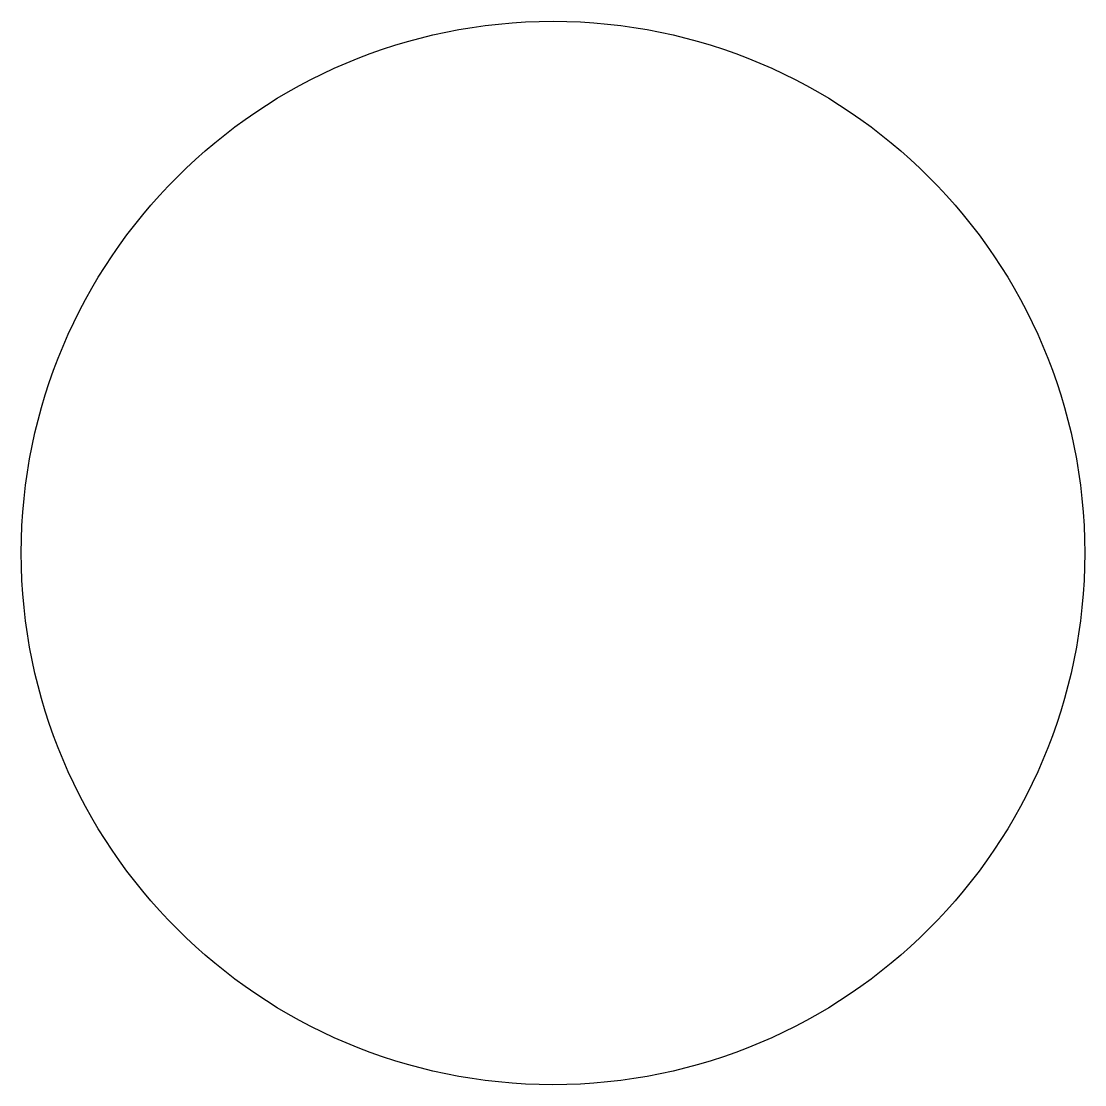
# Model space of a CAD drawing. Extents: x -0.5 to 0.5, y -0.5 to 0.5.
import ezdxf

# ---------------------------------------------------------------- set-up
doc = ezdxf.new("R2010")
doc.units = 0
doc.layers.get('0').update_dxf_attribs({"linetype": 'CONTINUOUS'})

msp = doc.modelspace()

# ---------------------------------------------------------------- linework, layer by layer
at = {"color": 0, "linetype": 'CONTINUOUS'}
msp.add_circle((0, 0), 0.5, dxfattribs=at)

doc.saveas('drawing.dxf')
